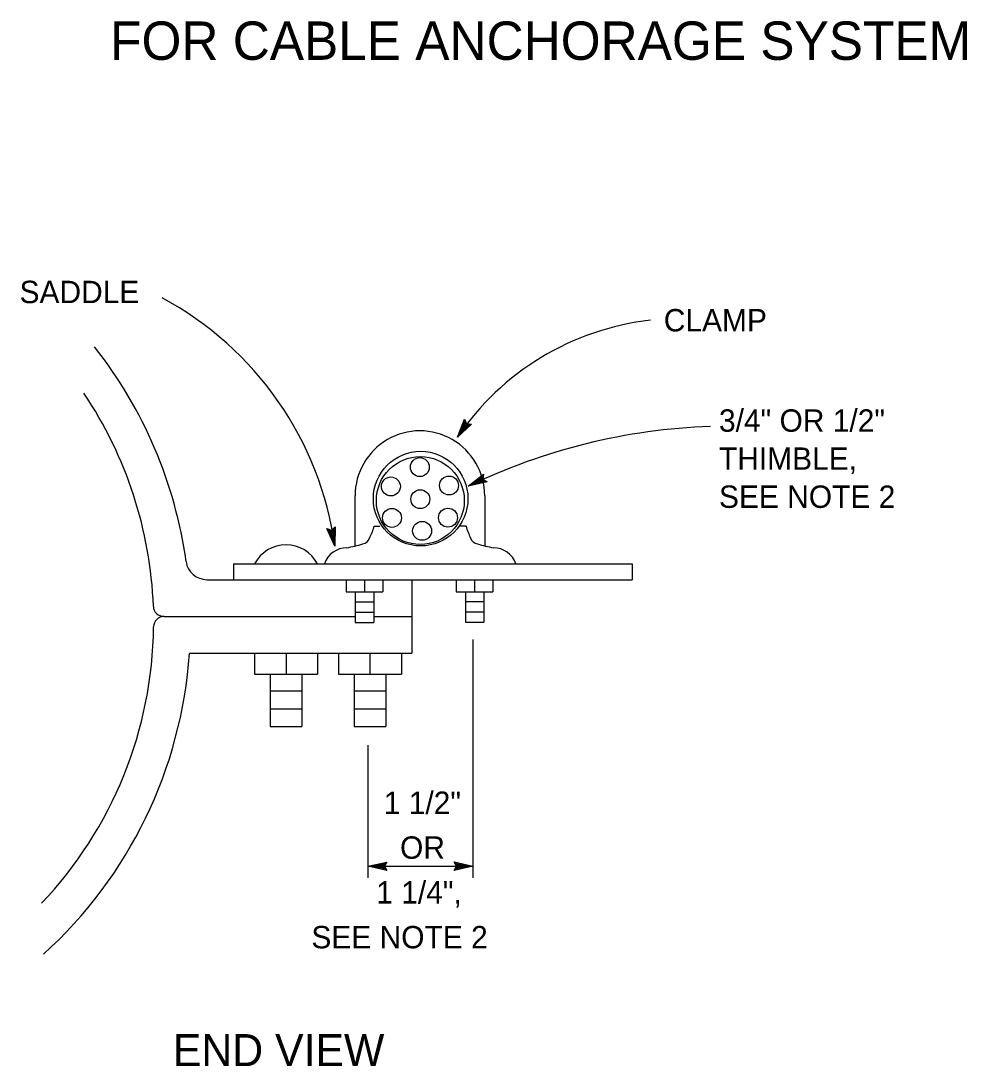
# Model space of a CAD drawing. Extents: x -894 to 866, y -472 to 714.
# Drawn here: x -57 to 238.9, y 34.4 to 361.1 of the extents above; entities that cross this region are included whole.
import ezdxf

# ---------------------------------------------------------------- set-up
doc = ezdxf.new("R2010")
doc.units = 0
for name, color, linetype in [('56 Stage 3 Anno', 7, 'Continuous'), ('57 Undefined', 7, 'Continuous'), ('60 Nongeo Data', 7, 'Continuous')]:
    doc.layers.add(name, color=color, linetype=linetype)

msp = doc.modelspace()

# ---------------------------------------------------------------- linework, layer by layer
at = {"layer": '56 Stage 3 Anno'}
for p, q in [((79.47, 230.96), (81.69, 236.59)), ((80.23, 232.1), (81.85, 236.2)), ((80.99, 233.21), (82.04, 235.86)), ((81.69, 236.59), (81.69, 236.59)), ((81.69, 236.59), (82.33, 235.2)), ((81.76, 234.34), (82.2, 235.47)), ((83.87, 235.11), (79.47, 230.96)), ((83.46, 235.13), (80.23, 232.08)), ((83.04, 235.14), (80.99, 233.21)), ((82.66, 235.19), (81.76, 234.34)), ((82.33, 235.2), (83.87, 235.11)), ((83.87, 235.11), (83.87, 235.11)), ((79.47, 230.96), (79.47, 230.96)), ((82.87, 215.64), (87.63, 219.38)), ((84.1, 216.24), (87.57, 218.96)), ((87.63, 219.38), (87.48, 217.86)), ((87.63, 219.38), (87.63, 219.38)), ((88.77, 217.01), (82.87, 215.64)), ((82.87, 215.64), (82.87, 215.64)), ((88.42, 217.24), (84.1, 216.23)), ((85.32, 216.82), (87.56, 218.58)), ((88.06, 217.46), (85.32, 216.82)), ((86.55, 217.41), (87.51, 218.16)), ((87.76, 217.69), (86.55, 217.41)), ((87.48, 217.86), (88.77, 217.01)), ((88.77, 217.01), (88.77, 217.01)), ((40.11, 201.92), (41.23, 202.97)), ((40.93, 202.69), (40.9, 198.25)), ((41.23, 202.97), (41.19, 196.92)), ((41.23, 202.97), (41.23, 202.97)), ((41.19, 196.92), (38.66, 202.42)), ((38.66, 202.42), (38.66, 202.42)), ((38.66, 202.42), (40.11, 201.92)), ((40.9, 198.26), (39.06, 202.27)), ((40.62, 199.58), (39.43, 202.17)), ((40.33, 200.91), (39.82, 202.02)), ((40.34, 202.15), (40.33, 200.91)), ((40.64, 202.39), (40.62, 199.58)), ((41.19, 196.92), (41.19, 196.92)), ((84.34, 167.76), (84.34, 93.3)), ((51.51, 134.75), (51.51, 93.3)), ((51.51, 96.89), (57.41, 98.19)), ((51.51, 96.89), (57.41, 98.19)), ((57.41, 98.19), (56.63, 96.89)), ((57.41, 98.19), (56.63, 96.89)), ((57.41, 98.19), (57.41, 98.19)), ((57.41, 98.19), (57.41, 98.19)), ((79.23, 96.89), (78.44, 98.2)), ((78.44, 98.2), (78.44, 98.2)), ((78.44, 98.2), (84.34, 96.89)), ((51.51, 96.89), (84.34, 96.89)), ((57.41, 95.57), (51.51, 96.89)), ((51.51, 96.89), (51.51, 96.89)), ((57.41, 95.57), (51.51, 96.89)), ((51.51, 96.89), (51.51, 96.89)), ((57.2, 95.92), (52.87, 96.89)), ((57.2, 95.92), (52.87, 96.89)), ((52.88, 96.89), (57.18, 97.84)), ((52.88, 96.89), (57.18, 97.84)), ((54.23, 96.88), (57.01, 97.5)), ((54.23, 96.88), (57.01, 97.5)), ((56.97, 96.27), (54.23, 96.88)), ((56.97, 96.27), (54.23, 96.88)), ((55.59, 96.88), (56.78, 97.15)), ((55.59, 96.88), (56.78, 97.15)), ((56.8, 96.61), (55.59, 96.88)), ((56.8, 96.61), (55.59, 96.88)), ((56.63, 96.89), (57.41, 95.57)), ((56.63, 96.89), (57.41, 95.57)), ((57.41, 95.57), (57.41, 95.57)), ((57.41, 95.57), (57.41, 95.57)), ((84.34, 96.89), (78.44, 95.58)), ((78.44, 95.58), (79.23, 96.89)), ((78.44, 95.58), (78.44, 95.58)), ((78.65, 97.85), (82.99, 96.89)), ((82.97, 96.88), (78.67, 95.93)), ((81.62, 96.89), (78.84, 96.27)), ((78.88, 97.5), (81.62, 96.89)), ((79.05, 97.16), (80.26, 96.89)), ((80.26, 96.89), (79.08, 96.63)), ((84.34, 96.89), (84.34, 96.89))]:
    msp.add_line(p, q, dxfattribs=at)
for centre, radius, start, end in [((-62.17, 182.57), 104.35, 7.9025, 61.7823), ((149.34, 183.77), 84.31, 96.4493, 145.9678), ((165.53, 43.82), 190.67, 92.0875, 115.6903), ((25.9, 186.26), 11.09, 27.4203, 152.5797)]:
    msp.add_arc(centre, radius, start, end, dxfattribs=at)
at = {"layer": '60 Nongeo Data'}
for p, q in [((47.51, 196.78), (47.51, 212.69)), ((88.02, 212.71), (88.02, 196.81)), ((53.48, 203.13), (55.24, 203.13)), ((82.18, 203.13), (80.43, 203.13)), ((9.5, 191.37), (134.18, 191.37)), ((9.5, 191.37), (9.5, 186.45)), ((134.18, 191.37), (134.18, 186.45)), ((1.16, 186.45), (134.18, 186.45)), ((44.7, 186.45), (44.7, 186.45)), ((44.7, 186.45), (44.7, 182.62)), ((50.44, 186.38), (50.44, 182.62)), ((56.18, 186.38), (56.18, 182.62)), ((65.28, 186.45), (65.28, 163.48)), ((79.12, 186.45), (79.12, 182.68)), ((84.86, 186.45), (84.86, 182.68)), ((90.61, 186.45), (90.61, 182.68)), ((44.7, 182.62), (56.18, 182.62)), ((47.57, 182.62), (47.57, 173.05)), ((53.31, 182.62), (53.31, 173.05)), ((79.12, 182.68), (90.61, 182.68)), ((81.99, 182.68), (81.99, 173.12)), ((87.73, 182.68), (87.73, 173.12)), ((47.57, 179.56), (53.31, 179.56)), ((81.99, 179.62), (87.73, 179.62)), ((-12.21, 174.96), (47.57, 174.96)), ((47.57, 176.3), (53.31, 176.3)), ((53.31, 174.96), (65.28, 174.96)), ((81.99, 176.37), (87.73, 176.37)), ((47.57, 173.05), (53.31, 173.05)), ((81.99, 173.12), (87.73, 173.12)), ((-4.31, 163.48), (65.28, 163.48)), ((16.06, 163.48), (16.06, 156.91)), ((25.9, 163.48), (25.9, 156.91)), ((35.75, 163.48), (35.75, 156.91)), ((42.31, 163.48), (42.31, 156.91)), ((42.31, 163.48), (42.31, 156.91)), ((52.15, 163.48), (52.15, 156.91)), ((62, 163.48), (62, 156.91)), ((16.06, 156.91), (35.75, 156.91)), ((20.98, 156.91), (20.98, 140.51)), ((30.83, 156.91), (30.83, 140.51)), ((42.31, 156.91), (62, 156.91)), ((47.23, 156.91), (47.23, 140.51)), ((57.08, 156.91), (57.08, 140.51)), ((20.98, 151.66), (30.83, 151.66)), ((47.23, 151.66), (57.08, 151.66)), ((20.98, 146.09), (30.83, 146.09)), ((47.23, 146.09), (57.08, 146.09)), ((20.98, 140.51), (30.83, 140.51)), ((47.23, 140.51), (57.08, 140.51))]:
    msp.add_line(p, q, dxfattribs=at)
for centre, radius in [((68, 211.78), 14.79), ((67.89, 211.19), 13.74), ((67.75, 221.64), 2.96), ((58.7, 215.6), 2.96), ((76.87, 215.89), 2.96), ((67.89, 211.61), 2.96), ((59.03, 205.76), 2.96), ((76.55, 205.83), 2.96), ((68.45, 201.71), 2.96)]:
    msp.add_circle(centre, radius, dxfattribs=at)
for centre, radius, start, end in [((-143.45, 172.82), 139.45, 7.9488, 38.3061), ((-143.45, 173.25), 127.97, 2.1821, 33.9524), ((67.76, 212.71), 20.26, 0, 180.1072), ((27.57, 211.24), 27.15, 334.3191, 342.6129), ((108.09, 211.24), 27.15, 197.3871, 205.6809), ((49.61, 200.15), 2.52, 276.6618, 344.5538), ((86.06, 200.15), 2.52, 195.4462, 263.3382), ((44.9, 189.05), 7.36, 89.7038, 161.6241), ((37.27, 237.9), 42.19, 280.4693, 287.4274), ((98.4, 237.9), 42.19, 252.5726, 259.5307), ((90.77, 189.05), 7.36, 18.3759, 90.2962), ((1.16, 193.01), 6.56, 187.9488, 270), ((-12.3, 178.24), 3.28, 182.1821, 270), ((-12.21, 171.68), 3.28, 90, 179.3167), ((-143.45, 173.25), 127.97, 316.575, 359.3167), ((-143.45, 172.82), 139.45, 312.0934, 356.1244)]:
    msp.add_arc(centre, radius, start, end, dxfattribs=at)

# ---------------------------------------------------------------- texts
at = {"layer": '57 Undefined'}
for s, height, p in [('FOR CABLE ANCHORAGE SYSTEM', 12, (-29.09, 348.94)), ('SADDLE', 7, (-57.42, 272.89)), ('CLAMP', 7, (144.02, 264.05)), ('3/4" OR 1/2"', 7, (161.28, 232.69)), ('THIMBLE,', 7, (161.28, 220.79)), ('SEE NOTE 2', 7, (161.28, 208.89)), ('1 1/2"', 7, (56.47, 113.21)), ('OR', 7, (61.55, 99.21)), ('1 1/4",', 7, (54.12, 85.21)), ('SEE NOTE 2', 7, (33.83, 71.21)), ('END VIEW', 10, (-9.48, 34.4))]:
    msp.add_text(s, height=height, dxfattribs=at).set_placement(p)

doc.saveas('drawing.dxf')
